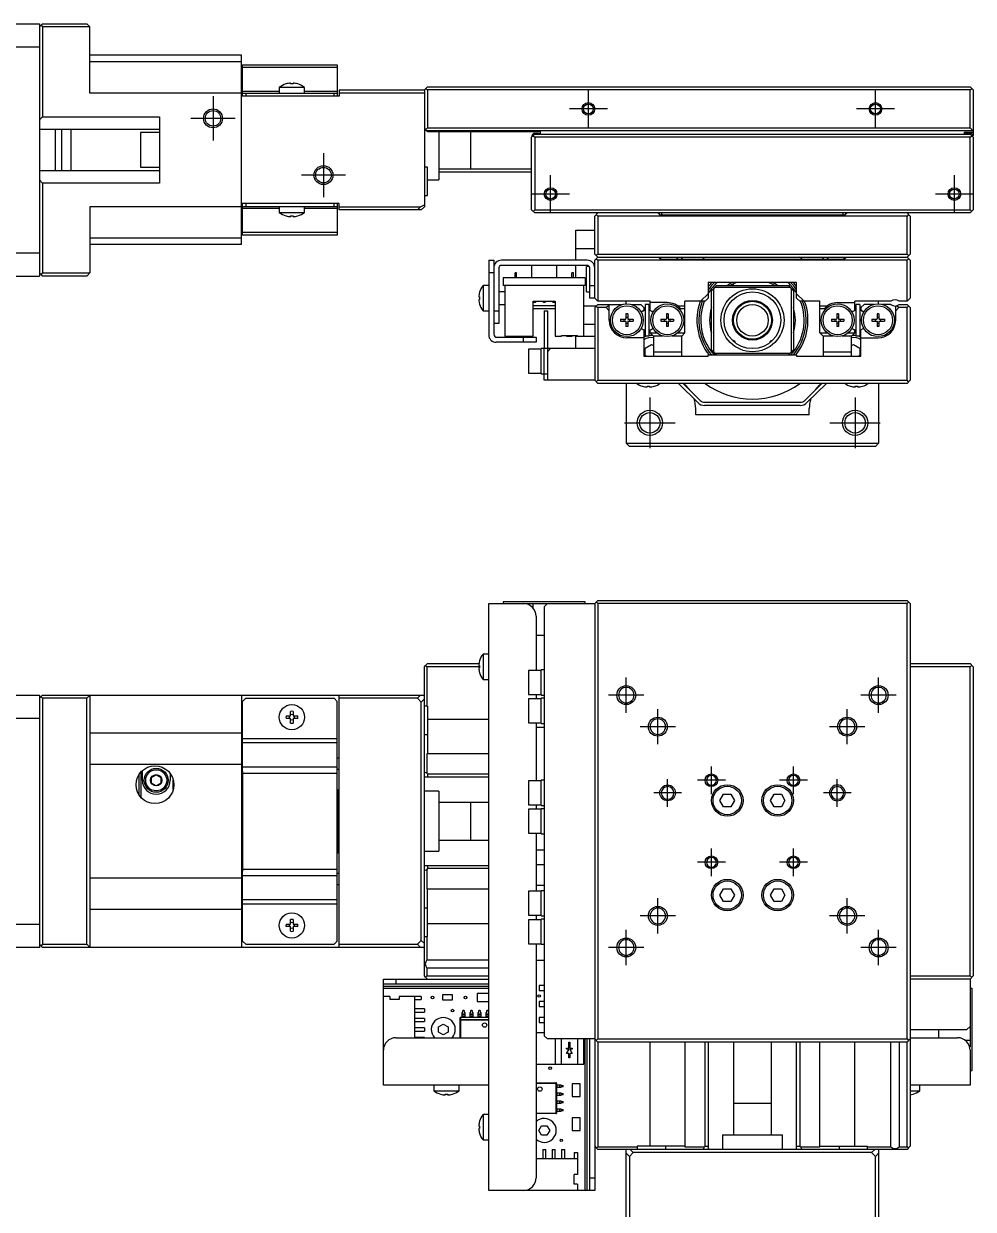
# Model space of a CAD drawing. Extents: x 0 to 645, y -8 to 408.
# Drawn here: x 153.5 to 304, y 219.6 to 407.5 of the extents above; entities that cross this region are included whole.
import ezdxf

# ---------------------------------------------------------------- set-up
doc = ezdxf.new("R2010")
doc.units = 0
doc.header["$LTSCALE"] = 0.5
doc.linetypes.add('CENTER', pattern=[50.8, 31.75, -6.35, 6.35, -6.35])
for name, color, linetype in [('MSM_CENTER', 1, 'CENTER'), ('MSM_CONTINUOUS', 7, 'CONTINUOUS'), ('MSM_NARROW', 5, 'CONTINUOUS')]:
    doc.layers.add(name, color=color, linetype=linetype)

msp = doc.modelspace()

# ---------------------------------------------------------------- linework, layer by layer
at = {"layer": 'MSM_CENTER'}
for p, q in [((243.05, 391.02), (243.05, 397.02)), ((288.55, 391.02), (288.55, 397.02)), ((183.55, 396.02), (183.55, 389.02)), ((246.05, 394.02), (240.05, 394.02)), ((291.55, 394.02), (285.55, 394.02)), ((187.05, 392.52), (180.05, 392.52)), ((201.05, 387.02), (201.05, 380.02)), ((204.55, 383.52), (197.55, 383.52)), ((237.05, 377.52), (237.05, 383.52)), ((301.05, 377.52), (301.05, 383.52)), ((240.05, 380.52), (234.05, 380.52)), ((304.05, 380.52), (298.05, 380.52)), ((271.8, 356.96), (271.8, 356.96)), ((252.78, 348.26), (252.78, 340.26)), ((285.31, 348.26), (285.31, 340.26)), ((248.78, 344.26), (256.78, 344.26)), ((281.31, 344.26), (289.31, 344.26)), ((249.05, 298.3), (249.05, 303.9)), ((289.05, 298.3), (289.05, 303.9)), ((251.85, 301.1), (246.25, 301.1)), ((291.85, 301.1), (286.25, 301.1)), ((254.05, 293.3), (254.05, 298.9)), ((284.05, 293.3), (284.05, 298.9)), ((256.85, 296.1), (251.25, 296.1)), ((286.85, 296.1), (281.25, 296.1)), ((262.55, 285.4), (262.55, 289.8)), ((275.55, 285.4), (275.55, 289.8)), ((255.6, 283.4), (255.6, 287.8)), ((264.75, 287.6), (260.35, 287.6)), ((277.75, 287.6), (273.35, 287.6)), ((282.5, 283.4), (282.5, 287.8)), ((257.8, 285.6), (253.4, 285.6)), ((284.7, 285.6), (280.3, 285.6)), ((262.55, 272.4), (262.55, 276.8)), ((275.55, 272.4), (275.55, 276.8)), ((264.75, 274.6), (260.35, 274.6)), ((277.75, 274.6), (273.35, 274.6)), ((254.05, 263.3), (254.05, 268.9)), ((284.05, 263.3), (284.05, 268.9)), ((256.85, 266.1), (251.25, 266.1)), ((286.85, 266.1), (281.25, 266.1)), ((249.05, 258.3), (249.05, 263.9)), ((289.05, 258.3), (289.05, 263.9)), ((251.85, 261.1), (246.25, 261.1)), ((291.85, 261.1), (286.25, 261.1))]:
    msp.add_line(p, q, dxfattribs=at)
at = {"layer": 'MSM_CONTINUOUS'}
for p, q in [((89.65, 407.52), (156.05, 407.52)), ((156.05, 407.52), (156.05, 367.52)), ((156.55, 407.52), (156.05, 407.02)), ((156.3, 407.27), (156.55, 407.02)), ((156.55, 407.52), (163.55, 407.52)), ((156.55, 407.02), (156.55, 392.77)), ((164.05, 407.02), (156.55, 407.02)), ((164.05, 407.02), (163.55, 407.52)), ((164.05, 396.52), (164.05, 407.02)), ((156.05, 403.82), (89.65, 403.82)), ((188.05, 402.52), (164.05, 402.52)), ((188.05, 372.52), (188.05, 402.52)), ((164.05, 401.52), (188.05, 401.52)), ((188.25, 396.02), (188.25, 401.02)), ((188.25, 401.02), (203.25, 401.02)), ((203.25, 400.58), (188.25, 400.58)), ((203.25, 401.02), (203.25, 396.02)), ((188.05, 396.52), (164.05, 396.52)), ((188.25, 396.82), (194.05, 396.82)), ((188.25, 396.52), (203.25, 396.52)), ((188.75, 396.52), (188.75, 396.02)), ((198.05, 397.42), (194.05, 397.42)), ((194.05, 397.42), (194.05, 396.52)), ((195.12, 397.98), (195.1, 397.98)), ((195.85, 397.98), (195.85, 398.11)), ((196.25, 397.98), (195.85, 397.98)), ((196.25, 398.11), (196.25, 397.98)), ((197, 397.98), (196.98, 397.98)), ((198.05, 396.52), (198.05, 397.42)), ((198.05, 396.82), (203.25, 396.82)), ((202.75, 396.02), (202.75, 396.52)), ((203.55, 397.02), (203.55, 396.02)), ((203.55, 397.02), (217.05, 397.02)), ((217.05, 396.52), (203.55, 396.52)), ((217.05, 397.02), (217.55, 397.52)), ((217.05, 397.02), (217.05, 378.52)), ((217.3, 397.27), (217.55, 397.02)), ((217.55, 397.52), (303.55, 397.52)), ((217.55, 397.02), (217.55, 391.02)), ((303.55, 397.02), (217.55, 397.02)), ((304.05, 397.02), (303.55, 397.52)), ((303.55, 397.02), (303.8, 397.27)), ((303.55, 391.02), (303.55, 397.02)), ((304.05, 397.02), (304.05, 389.82)), ((203.55, 396.02), (188.05, 396.02)), ((156.55, 392.77), (156.05, 392.27)), ((156.55, 392.77), (175.05, 392.77)), ((175.05, 392.77), (175.05, 382.27)), ((217.05, 390.92), (217.25, 390.72)), ((217.55, 391.02), (217.25, 390.72)), ((217.55, 391.02), (303.55, 391.02)), ((304.05, 390.52), (303.55, 391.02)), ((175.05, 390.77), (156.05, 390.77)), ((158.55, 390.77), (158.55, 384.27)), ((159.55, 390.77), (159.55, 384.27)), ((161.05, 384.27), (161.05, 390.77)), ((172.05, 390.27), (172.05, 384.77)), ((175.05, 390.27), (172.05, 390.27)), ((217.25, 390.72), (217.45, 390.52)), ((304.05, 390.52), (217.45, 390.52)), ((217.45, 390.52), (217.55, 390.42)), ((217.55, 390.42), (235.45, 390.42)), ((219.35, 390.42), (219.35, 382.77)), ((224.35, 390.52), (224.35, 384.52)), ((234.05, 389.52), (234.55, 390.02)), ((234.05, 378.02), (234.05, 389.52)), ((234.15, 389.62), (234.15, 389.82)), ((234.3, 389.77), (234.55, 389.52)), ((235.15, 390.12), (234.45, 390.12)), ((234.45, 390.12), (234.45, 389.92)), ((234.55, 390.02), (303.55, 390.02)), ((234.55, 389.52), (234.55, 378.02)), ((303.55, 389.52), (234.55, 389.52)), ((235.15, 390.02), (235.15, 390.12)), ((235.45, 390.02), (235.45, 390.42)), ((302.65, 390.32), (304.05, 390.32)), ((302.65, 390.02), (302.65, 390.32)), ((303.65, 390.12), (302.95, 390.12)), ((302.95, 390.12), (302.95, 390.02)), ((303.55, 390.02), (304.05, 389.52)), ((303.55, 389.52), (303.8, 389.77)), ((303.55, 378.02), (303.55, 389.52)), ((303.65, 389.92), (303.65, 390.12)), ((303.95, 389.82), (303.95, 389.62)), ((304.05, 389.82), (303.95, 389.72)), ((304.05, 389.52), (304.05, 378.02)), ((156.05, 384.27), (175.05, 384.27)), ((172.05, 384.77), (175.05, 384.77)), ((217.55, 384.77), (217.05, 384.77)), ((217.55, 380.27), (217.55, 384.77)), ((219.35, 384.52), (234.05, 384.52)), ((219.35, 384.02), (234.05, 384.02)), ((156.05, 382.77), (156.55, 382.27)), ((156.55, 382.27), (156.55, 368.02)), ((175.05, 382.27), (156.55, 382.27)), ((217.55, 382.77), (219.35, 382.77)), ((217.05, 380.27), (217.55, 380.27)), ((188.05, 378.52), (164.05, 378.52)), ((164.05, 378.52), (164.05, 368.02)), ((203.55, 379.02), (188.05, 379.02)), ((188.25, 374.02), (188.25, 379.02)), ((203.25, 378.52), (188.25, 378.52)), ((194.05, 378.23), (188.25, 378.23)), ((188.75, 379.02), (188.75, 378.52)), ((194.05, 378.52), (194.05, 377.62)), ((198.05, 377.62), (198.05, 378.52)), ((203.25, 378.23), (198.05, 378.23)), ((202.75, 378.52), (202.75, 379.02)), ((203.25, 379.02), (203.25, 374.02)), ((203.55, 378.02), (203.55, 379.02)), ((203.55, 378.52), (216.44, 378.52)), ((216.55, 378.02), (203.55, 378.02)), ((215.94, 378.02), (216.44, 378.52)), ((216.44, 378.52), (217.05, 378.83)), ((217.05, 378.52), (216.55, 378.02)), ((234.55, 377.52), (234.05, 378.02)), ((234.55, 378.02), (234.3, 377.77)), ((234.55, 378.02), (303.55, 378.02)), ((303.8, 377.77), (303.55, 378.02)), ((303.55, 377.52), (304.05, 378.02)), ((194.05, 377.62), (198.05, 377.62)), ((195.1, 377.07), (195.12, 377.07)), ((195.85, 377.07), (196.25, 377.07)), ((195.85, 376.94), (195.85, 377.07)), ((196.25, 377.07), (196.25, 376.94)), ((196.98, 377.07), (197, 377.07)), ((303.55, 377.52), (234.55, 377.52)), ((244.05, 377.02), (244.55, 377.52)), ((244.05, 371.02), (244.05, 377.02)), ((244.55, 377.02), (244.3, 377.27)), ((244.55, 377.02), (244.55, 371.02)), ((293.55, 377.02), (244.55, 377.02)), ((254.35, 377.22), (254.05, 377.52)), ((254.35, 377.22), (283.75, 377.22)), ((284.05, 377.52), (283.75, 377.22)), ((293.55, 377.52), (294.05, 377.02)), ((293.8, 377.27), (293.55, 377.02)), ((293.55, 371.02), (293.55, 377.02)), ((294.05, 377.02), (294.05, 371.02)), ((188.25, 374.46), (203.25, 374.46)), ((203.25, 374.02), (188.25, 374.02)), ((241.05, 374.82), (244.05, 374.82)), ((241.05, 370.02), (241.05, 374.82)), ((188.05, 373.52), (164.05, 373.52)), ((188.05, 372.52), (164.05, 372.52)), ((151.05, 371.22), (156.05, 371.22)), ((244.05, 371.82), (241.05, 371.82)), ((244.55, 370.52), (244.05, 371.02)), ((244.05, 370.02), (244.55, 370.52)), ((244.55, 371.02), (244.3, 370.77)), ((244.3, 370.27), (244.55, 370.02)), ((244.55, 371.02), (293.55, 371.02)), ((244.55, 370.52), (293.55, 370.52)), ((254.45, 370.22), (254.15, 370.52)), ((254.55, 370.42), (254.25, 370.42)), ((254.45, 370.22), (283.65, 370.22)), ((254.55, 370.22), (254.55, 370.42)), ((257.04, 370.22), (257.34, 370.52)), ((258.05, 370.52), (257.75, 370.22)), ((280.35, 370.22), (280.05, 370.52)), ((280.76, 370.52), (281.06, 370.22)), ((283.85, 370.42), (283.55, 370.42)), ((283.55, 370.42), (283.55, 370.22)), ((283.95, 370.52), (283.65, 370.22)), ((293.8, 370.77), (293.55, 371.02)), ((293.55, 370.52), (294.05, 371.02)), ((293.55, 370.52), (294.05, 370.02)), ((293.55, 370.02), (293.8, 370.27)), ((227.25, 370.02), (228.05, 370.02)), ((227.25, 370.02), (227.25, 358.22)), ((228.05, 370.02), (228.05, 358.32)), ((228.85, 368.82), (228.85, 360.02)), ((242.85, 370.02), (229.25, 370.02)), ((242.85, 369.22), (229.25, 369.22)), ((234.05, 369.22), (234.05, 367.22)), ((238.05, 367.22), (238.05, 369.22)), ((241.05, 367.22), (241.05, 369.22)), ((242.75, 365.02), (242.75, 369.02)), ((243.19, 369.02), (242.75, 369.02)), ((243.25, 364.02), (243.25, 368.82)), ((244.05, 364.02), (244.05, 370.02)), ((244.55, 370.02), (244.55, 363.52)), ((293.55, 370.02), (244.55, 370.02)), ((293.55, 363.52), (293.55, 370.02)), ((294.05, 370.02), (294.05, 364.02)), ((89.65, 367.52), (156.05, 367.52)), ((156.55, 367.52), (156.05, 368.02)), ((156.55, 368.02), (156.3, 367.77)), ((156.55, 368.02), (164.05, 368.02)), ((163.55, 367.52), (156.55, 367.52)), ((163.55, 367.52), (164.05, 368.02)), ((228.05, 368.02), (227.25, 368.02)), ((229.55, 367.22), (229.55, 366.02)), ((242.55, 367.22), (229.55, 367.22)), ((231.67, 368.02), (231.42, 368.02)), ((231.42, 367.22), (231.42, 368.02)), ((231.67, 367.22), (231.67, 368.02)), ((240.42, 367.22), (240.42, 368.02)), ((240.67, 368.02), (240.42, 368.02)), ((240.67, 367.22), (240.67, 368.02)), ((242.55, 367.22), (242.55, 366.02)), ((276.05, 366.52), (262.05, 366.52)), ((262.05, 366.52), (262.05, 364.02)), ((276.05, 364.02), (276.05, 366.52)), ((225.79, 364.97), (225.79, 364.95)), ((226.35, 366.02), (226.35, 362.02)), ((227.25, 366.02), (226.35, 366.02)), ((229.8, 365.02), (228.85, 365.02)), ((242.55, 366.02), (229.55, 366.02)), ((229.8, 366.02), (229.8, 358.02)), ((242.3, 358.02), (242.3, 366.02)), ((242.75, 365.02), (243.25, 365.02)), ((243.25, 366.02), (244.05, 366.02)), ((260.84, 363.52), (262.05, 364.73)), ((262.55, 365.22), (262.85, 365.52)), ((262.55, 355.82), (262.55, 365.22)), ((263.05, 365.72), (262.85, 365.52)), ((262.85, 365.52), (262.85, 355.52)), ((263.05, 365.72), (263.35, 366.02)), ((275.05, 365.72), (263.05, 365.72)), ((263.35, 366.02), (274.75, 366.02)), ((274.75, 366.02), (275.05, 365.72)), ((275.25, 365.52), (275.05, 365.72)), ((275.25, 355.52), (275.25, 365.52)), ((275.25, 365.52), (275.55, 365.22)), ((275.55, 365.22), (275.55, 355.82)), ((276.05, 364.73), (277.26, 363.52)), ((225.66, 364.22), (225.79, 364.22)), ((225.79, 363.82), (225.66, 363.82)), ((225.79, 364.22), (225.79, 363.82)), ((225.79, 363.09), (225.79, 363.07)), ((228.85, 363.02), (229.8, 363.02)), ((234.3, 363.52), (237.8, 363.52)), ((234.3, 358.02), (234.3, 363.52)), ((237.8, 362.82), (234.3, 362.82)), ((237.8, 363.52), (237.8, 358.02)), ((242.3, 362.82), (244.35, 362.82)), ((244.05, 364.02), (243.25, 364.02)), ((244.55, 363.52), (244.05, 364.02)), ((244.05, 362.52), (244.55, 363.02)), ((244.3, 362.77), (244.55, 362.52)), ((252.85, 363.52), (244.55, 363.52)), ((244.55, 363.02), (248.43, 363.02)), ((246.35, 362.88), (245.85, 362.52)), ((246.35, 360.52), (246.35, 363.02)), ((249.05, 363.12), (249.05, 363.52)), ((249.86, 363.02), (251.35, 363.02)), ((251.85, 362.52), (251.35, 363.02)), ((252.65, 363.02), (252.05, 363.02)), ((252.05, 363.02), (252.05, 358.02)), ((252.65, 363.02), (252.65, 358.02)), ((252.85, 362.07), (252.85, 363.52)), ((255.55, 363.32), (252.85, 363.32)), ((257.15, 362.82), (258.35, 362.82)), ((261.55, 363.52), (258.35, 363.52)), ((258.35, 358.52), (258.35, 363.52)), ((262.05, 364.02), (261.55, 363.52)), ((276.55, 363.52), (276.05, 364.02)), ((279.75, 363.52), (276.55, 363.52)), ((279.75, 358.52), (279.75, 363.52)), ((279.75, 362.82), (280.95, 362.82)), ((282.55, 363.32), (285.25, 363.32)), ((290.99, 363.52), (285.25, 363.52)), ((285.25, 362.07), (285.25, 363.52)), ((286.05, 363.02), (285.45, 363.02)), ((285.45, 363.02), (285.45, 358.02)), ((286.05, 363.02), (286.05, 358.02)), ((286.75, 363.02), (286.25, 362.52)), ((288.23, 363.02), (286.75, 363.02)), ((289.05, 363.12), (289.05, 363.52)), ((290.99, 363.02), (289.66, 363.02)), ((291.75, 360.52), (291.75, 362.78)), ((292.25, 362.52), (291.86, 362.8)), ((293.55, 363.52), (292.31, 363.52)), ((292.31, 363.02), (293.55, 363.02)), ((294.05, 364.02), (293.55, 363.52)), ((294.05, 362.52), (293.55, 363.02)), ((293.55, 362.52), (293.8, 362.77)), ((226.35, 362.02), (227.25, 362.02)), ((228.05, 362.02), (228.85, 362.02)), ((237.8, 362.32), (234.3, 362.32)), ((236.05, 362.02), (236.55, 362.02)), ((236.05, 362.02), (236.05, 356.02)), ((236.55, 362.02), (236.55, 351.02)), ((244.05, 362.52), (244.05, 351.02)), ((244.55, 362.52), (244.55, 351.02)), ((245.85, 362.52), (244.55, 362.52)), ((245.85, 362.52), (246.35, 362.02)), ((249.29, 361.52), (249, 361.52)), ((249, 361.52), (249, 360.73)), ((249, 360.99), (249.29, 360.99)), ((249.29, 361.52), (249.29, 360.73)), ((251.85, 362.07), (251.71, 361.99)), ((251.85, 362.52), (251.85, 362.07)), ((253.22, 361.85), (252.85, 362.07)), ((255.69, 361.52), (255.4, 361.52)), ((255.4, 361.52), (255.4, 360.73)), ((255.4, 360.99), (255.69, 360.99)), ((255.69, 361.52), (255.69, 360.73)), ((258.35, 362.32), (257.69, 362.32)), ((280.4, 362.32), (279.75, 362.32)), ((282.69, 361.52), (282.4, 361.52)), ((282.4, 361.52), (282.4, 360.73)), ((282.4, 360.99), (282.69, 360.99)), ((282.69, 361.52), (282.69, 360.73)), ((285.25, 362.07), (284.87, 361.85)), ((286.25, 362.52), (286.25, 362.07)), ((286.39, 361.99), (286.25, 362.07)), ((289.09, 361.52), (288.8, 361.52)), ((288.8, 361.52), (288.8, 360.73)), ((288.8, 360.99), (289.09, 360.99)), ((289.09, 361.52), (289.09, 360.73)), ((291.75, 362.02), (292.25, 362.52)), ((293.55, 362.52), (292.25, 362.52)), ((293.55, 351.02), (293.55, 362.52)), ((294.05, 362.52), (294.05, 351.02)), ((228.85, 360.02), (228.05, 360.02)), ((244.05, 359.82), (242.3, 359.82)), ((248.15, 360.67), (248.94, 360.67)), ((248.15, 360.67), (248.15, 360.38)), ((248.15, 360.38), (248.94, 360.38)), ((248.68, 360.67), (248.68, 360.38)), ((249, 360.32), (249, 359.52)), ((249, 360.05), (249.29, 360.05)), ((249.29, 359.52), (249, 359.52)), ((249.29, 360.32), (249.29, 359.52)), ((249.35, 360.67), (250.15, 360.67)), ((249.35, 360.38), (250.15, 360.38)), ((249.62, 360.38), (249.62, 360.67)), ((250.15, 360.67), (250.15, 360.38)), ((251.47, 359.2), (251.85, 358.98)), ((251.85, 358.98), (251.85, 354.82)), ((252.85, 358.98), (252.99, 359.06)), ((252.85, 358.52), (252.85, 358.98)), ((254.55, 360.67), (255.34, 360.67)), ((254.55, 360.67), (254.55, 360.38)), ((254.55, 360.38), (255.34, 360.38)), ((255.08, 360.67), (255.08, 360.38)), ((255.4, 360.32), (255.4, 359.52)), ((255.4, 360.05), (255.69, 360.05)), ((255.69, 359.52), (255.4, 359.52)), ((255.69, 360.32), (255.69, 359.52)), ((255.75, 360.67), (256.55, 360.67)), ((255.75, 360.38), (256.55, 360.38)), ((256.02, 360.38), (256.02, 360.67)), ((256.55, 360.67), (256.55, 360.38)), ((281.55, 360.67), (282.34, 360.67)), ((281.55, 360.67), (281.55, 360.38)), ((281.55, 360.38), (282.34, 360.38)), ((282.08, 360.67), (282.08, 360.38)), ((282.4, 360.32), (282.4, 359.52)), ((282.4, 360.05), (282.69, 360.05)), ((282.69, 359.52), (282.4, 359.52)), ((282.69, 360.32), (282.69, 359.52)), ((282.75, 360.67), (283.55, 360.67)), ((282.75, 360.38), (283.55, 360.38)), ((283.02, 360.38), (283.02, 360.67)), ((283.55, 360.67), (283.55, 360.38)), ((285.11, 359.06), (285.25, 358.98)), ((285.25, 358.52), (285.25, 358.98)), ((286.25, 358.98), (286.62, 359.2)), ((286.25, 354.82), (286.25, 358.98)), ((287.95, 360.67), (288.74, 360.67)), ((287.95, 360.67), (287.95, 360.38)), ((287.95, 360.38), (288.74, 360.38)), ((288.48, 360.67), (288.48, 360.38)), ((288.8, 360.32), (288.8, 359.52)), ((288.8, 360.05), (289.09, 360.05)), ((289.09, 359.52), (288.8, 359.52)), ((289.09, 360.32), (289.09, 359.52)), ((289.15, 360.67), (289.95, 360.67)), ((289.15, 360.38), (289.95, 360.38)), ((289.42, 360.38), (289.42, 360.67)), ((289.95, 360.67), (289.95, 360.38)), ((228.55, 357.82), (234.75, 357.82)), ((229.8, 358.02), (234.3, 358.02)), ((232.75, 357.02), (232.75, 357.82)), ((234.75, 357.82), (234.75, 357.02)), ((237.8, 358.02), (238.8, 358.02)), ((238.8, 358.12), (241.3, 358.12)), ((238.8, 358.02), (238.8, 358.12)), ((239.6, 358.12), (239.6, 358.02)), ((239.6, 358.02), (240.5, 358.02)), ((239.97, 358.12), (239.97, 358.02)), ((240.12, 358.12), (240.12, 358.02)), ((240.5, 358.12), (240.5, 358.02)), ((241.05, 356.02), (241.05, 358.12)), ((241.05, 358.02), (244.05, 358.02)), ((241.3, 358.02), (241.3, 358.12)), ((251.85, 357.72), (249.15, 357.72)), ((252.65, 358.02), (252.05, 358.02)), ((252.85, 358.52), (253.89, 358.52)), ((252.85, 358.52), (253.35, 358.02)), ((254.83, 358.02), (253.35, 358.02)), ((253.35, 358.02), (253.35, 354.82)), ((257.85, 358.02), (256.26, 358.02)), ((257.21, 358.52), (258.35, 358.52)), ((257.85, 358.02), (258.35, 358.52)), ((257.85, 354.82), (257.85, 358.02)), ((265.88, 357.32), (266.07, 357.32)), ((266.3, 357.1), (266.07, 357.32)), ((266.3, 357.1), (266.13, 357.1)), ((266.3, 356.96), (266.3, 357.1)), ((272.02, 357.32), (271.8, 357.1)), ((271.97, 357.1), (271.8, 357.1)), ((271.8, 357.1), (271.8, 356.96)), ((272.02, 357.32), (272.21, 357.32)), ((279.75, 358.52), (280.89, 358.52)), ((279.75, 358.52), (280.25, 358.02)), ((281.83, 358.02), (280.25, 358.02)), ((280.25, 358.02), (280.25, 354.82)), ((284.75, 358.02), (283.26, 358.02)), ((284.21, 358.52), (285.25, 358.52)), ((284.75, 358.02), (285.25, 358.52)), ((284.75, 354.82), (284.75, 358.02)), ((286.05, 358.02), (285.45, 358.02)), ((286.25, 357.72), (288.95, 357.72)), ((234.75, 357.02), (228.45, 357.02)), ((233.55, 355.92), (233.55, 352.12)), ((235.55, 355.92), (233.55, 355.92)), ((235.55, 352.02), (235.55, 356.02)), ((244.05, 356.02), (235.55, 356.02)), ((236.05, 352.02), (236.05, 356.02)), ((236.55, 355.52), (237.05, 356.02)), ((252.05, 356.1), (253.05, 356.68)), ((252.05, 354.95), (252.05, 356.1)), ((253.05, 356.68), (253.35, 356.5)), ((253.35, 355.52), (257.85, 355.52)), ((262.85, 355.52), (262.55, 355.82)), ((262.85, 355.52), (263.05, 355.32)), ((263.05, 355.32), (275.05, 355.32)), ((263.35, 355.02), (263.05, 355.32)), ((271.8, 356.96), (271.8, 356.96)), ((275.05, 355.32), (274.75, 355.02)), ((275.05, 355.32), (275.25, 355.52)), ((275.55, 355.82), (275.25, 355.52)), ((280.25, 355.52), (284.75, 355.52)), ((284.75, 356.5), (285.05, 356.68)), ((285.05, 356.68), (286.05, 356.1)), ((286.05, 356.1), (286.05, 354.95)), ((251.85, 354.82), (262.05, 354.82)), ((252.26, 354.82), (252.05, 354.95)), ((262.05, 354.82), (262.05, 355.02)), ((262.05, 355.02), (276.05, 355.02)), ((276.05, 355.02), (276.05, 354.82)), ((276.05, 354.82), (286.25, 354.82)), ((286.05, 354.95), (285.84, 354.82)), ((233.55, 352.12), (235.55, 352.12)), ((235.55, 352.02), (236.55, 352.02)), ((236.05, 351.02), (236.05, 352.02)), ((244.05, 351.02), (236.05, 351.02)), ((244.55, 350.52), (244.05, 351.02)), ((244.55, 351.02), (244.3, 350.77)), ((244.55, 351.02), (293.55, 351.02)), ((293.55, 350.52), (244.55, 350.52)), ((249.05, 350.52), (249.05, 341.02)), ((251.6, 350.07), (251.62, 350.07)), ((252.35, 350.07), (252.75, 350.07)), ((252.35, 349.94), (252.35, 350.07)), ((252.75, 350.07), (252.75, 349.94)), ((253.48, 350.07), (253.5, 350.07)), ((260.4, 347.46), (257.34, 350.52)), ((258.05, 350.52), (260.76, 347.82)), ((277.34, 347.82), (280.05, 350.52)), ((280.76, 350.52), (277.69, 347.46)), ((284.6, 350.07), (284.62, 350.07)), ((285.35, 350.07), (285.75, 350.07)), ((285.35, 349.94), (285.35, 350.07)), ((285.75, 350.07), (285.75, 349.94)), ((286.48, 350.07), (286.5, 350.07)), ((289.05, 350.52), (289.05, 341.02)), ((293.8, 350.77), (293.55, 351.02)), ((294.05, 351.02), (293.55, 350.52)), ((260.05, 345.52), (260.05, 346.52)), ((261.46, 347.52), (276.63, 347.52)), ((276.63, 347.02), (261.46, 347.02)), ((278.05, 345.52), (278.05, 346.52)), ((278.05, 345.52), (260.05, 345.52)), ((249.05, 341.02), (289.05, 341.02)), ((249.55, 340.52), (249.05, 341.02)), ((288.55, 340.52), (249.55, 340.52)), ((289.05, 341.02), (288.55, 340.52)), ((242.55, 315.9), (229.55, 315.9)), ((229.55, 315.9), (229.55, 315.6)), ((242.55, 315.6), (242.55, 315.9)), ((244.55, 316.1), (244.05, 315.6)), ((244.55, 315.6), (244.3, 315.85)), ((244.55, 316.1), (293.55, 316.1)), ((294.05, 315.6), (293.55, 316.1)), ((293.8, 315.85), (293.55, 315.6)), ((227.25, 222.6), (227.25, 315.6)), ((227.25, 315.6), (244.05, 315.6)), ((234.3, 314.87), (234.3, 315.6)), ((236.55, 315.6), (236.05, 315.1)), ((236.05, 315.1), (236.05, 247.1)), ((244.05, 315.6), (244.05, 222.6)), ((293.55, 315.6), (244.55, 315.6)), ((244.55, 315.6), (244.55, 246.6)), ((293.55, 246.6), (293.55, 315.6)), ((294.05, 315.6), (294.05, 229.6)), ((234.75, 313.6), (234.75, 305)), ((234.75, 310.6), (236.05, 310.6)), ((225.79, 306.55), (225.79, 306.53)), ((226.35, 307.6), (226.35, 303.6)), ((227.25, 307.6), (226.35, 307.6)), ((217.05, 305.6), (217.25, 305.8)), ((217.05, 256.6), (217.05, 305.6)), ((217.55, 306.1), (217.25, 305.8)), ((217.25, 305.8), (217.45, 305.6)), ((217.45, 305.6), (217.45, 299.35)), ((225.79, 305.6), (217.45, 305.6)), ((217.55, 306.1), (225.69, 306.1)), ((225.66, 305.8), (225.79, 305.8)), ((225.79, 305.4), (225.66, 305.4)), ((225.79, 305.8), (225.79, 305.4)), ((225.79, 304.67), (225.79, 304.65)), ((233.55, 305), (233.55, 301.2)), ((235.55, 305), (233.55, 305)), ((235.55, 301.1), (235.55, 305.1)), ((236.05, 305.1), (235.55, 305.1)), ((294.05, 306.1), (303.55, 306.1)), ((303.55, 305.6), (294.05, 305.6)), ((304.05, 305.6), (303.55, 306.1)), ((303.55, 305.6), (303.8, 305.85)), ((303.55, 256.6), (303.55, 305.6)), ((304.05, 305.6), (304.05, 256.6)), ((226.35, 303.6), (227.25, 303.6)), ((89.65, 301.1), (156.05, 301.1)), ((156.05, 301.1), (156.05, 261.1)), ((156.55, 301.1), (156.05, 300.6)), ((156.3, 300.85), (156.55, 300.6)), ((156.55, 301.1), (217.05, 301.1)), ((163.55, 300.6), (164.05, 301.1)), ((164.05, 301.1), (164.05, 261.1)), ((188.05, 301.1), (188.05, 261.1)), ((203.55, 261.1), (203.55, 301.1)), ((215.94, 300.6), (216.44, 301.1)), ((233.55, 301.2), (235.55, 301.2)), ((234.75, 301.2), (234.75, 300.5)), ((235.55, 301.1), (236.05, 301.1)), ((163.55, 300.6), (156.55, 300.6)), ((156.55, 300.6), (156.55, 261.6)), ((163.55, 261.6), (163.55, 300.6)), ((188.75, 300.6), (188.25, 300.1)), ((188.25, 262.1), (188.25, 300.1)), ((188.75, 300.6), (202.75, 300.6)), ((203.25, 300.1), (202.75, 300.6)), ((203.25, 262.1), (203.25, 300.1)), ((215.94, 300.6), (203.55, 300.6)), ((216.55, 299.99), (215.94, 300.6)), ((217.05, 300.49), (216.55, 299.99)), ((216.55, 262.21), (216.55, 299.99)), ((217.55, 299.35), (217.05, 299.35)), ((217.55, 299.35), (217.55, 291.8)), ((233.55, 300.5), (233.55, 296.7)), ((235.55, 300.5), (233.55, 300.5)), ((235.55, 296.6), (235.55, 300.6)), ((236.05, 300.6), (235.55, 300.6)), ((156.05, 297.4), (151.05, 297.4)), ((195.12, 297.8), (195.85, 297.8)), ((195.85, 297.4), (195.12, 297.4)), ((195.85, 297.8), (195.85, 298.53)), ((195.85, 296.67), (195.85, 297.4)), ((196.25, 298.53), (196.25, 297.8)), ((196.25, 297.8), (196.98, 297.8)), ((196.98, 297.4), (196.25, 297.4)), ((196.25, 297.4), (196.25, 296.67)), ((217.55, 297.3), (227.25, 297.3)), ((164.05, 295.1), (188.05, 295.1)), ((233.55, 296.7), (235.55, 296.7)), ((234.75, 296.7), (234.75, 287.5)), ((234.75, 296), (236.05, 296)), ((235.55, 296.6), (236.05, 296.6)), ((188.25, 294.22), (203.25, 294.22)), ((203.25, 293.52), (188.25, 293.52)), ((217.05, 294.85), (217.55, 294.85)), ((217.45, 291.8), (217.45, 288.74)), ((227.25, 291.8), (217.45, 291.8)), ((188.05, 290.1), (164.05, 290.1)), ((188.25, 291.1), (188.05, 291.1)), ((188.25, 289.75), (203.25, 289.75)), ((203.55, 291.1), (203.25, 291.1)), ((171.85, 285.24), (171.85, 288.56)), ((172.15, 284.86), (172.15, 288.94)), ((172.35, 287.6), (172.35, 289.14)), ((173.8, 288.03), (174.55, 288.47)), ((173.8, 287.17), (173.8, 288.03)), ((174.55, 288.47), (175.3, 288.03)), ((175.3, 288.03), (175.3, 287.17)), ((176.75, 288.7), (176.75, 287.6)), ((177.25, 286.13), (177.25, 287.67)), ((188.21, 288.37), (188.05, 288.37)), ((188.21, 288.98), (188.21, 273.22)), ((188.25, 288.98), (188.21, 288.98)), ((188.25, 287.93), (188.21, 287.93)), ((203.25, 288.69), (188.25, 288.69)), ((203.25, 289.35), (203.55, 289.35)), ((217.45, 288.74), (217.05, 288.91)), ((227.25, 288.1), (217.05, 288.1)), ((217.45, 288.74), (217.55, 288.6)), ((217.55, 288.6), (227.25, 288.6)), ((217.55, 288.6), (217.55, 288.1)), ((235.55, 283.6), (235.55, 287.6)), ((236.05, 287.6), (235.55, 287.6)), ((174.55, 286.74), (173.8, 287.17)), ((175.3, 287.17), (174.55, 286.74)), ((188.21, 285.87), (188.05, 285.87)), ((188.25, 287.34), (188.21, 287.34)), ((203.35, 286.1), (203.25, 286.1)), ((203.35, 276.1), (203.35, 286.1)), ((203.55, 285.9), (203.35, 286.1)), ((219.35, 285.85), (217.05, 285.85)), ((219.35, 285.85), (219.35, 276.35)), ((233.55, 287.5), (233.55, 283.7)), ((235.55, 287.5), (233.55, 287.5)), ((262.85, 286.9), (262.78, 286.84)), ((262.85, 286.9), (262.94, 286.9)), ((275.16, 286.9), (275.25, 286.9)), ((275.31, 286.84), (275.25, 286.9)), ((227.25, 284.1), (219.35, 284.1)), ((224.35, 284.1), (224.35, 278.1)), ((263.89, 284.4), (264.47, 285.4)), ((264.47, 283.4), (263.89, 284.4)), ((264.47, 285.4), (265.63, 285.4)), ((265.63, 285.4), (266.2, 284.4)), ((266.2, 284.4), (265.63, 283.4)), ((271.89, 284.4), (272.47, 285.4)), ((272.47, 283.4), (271.89, 284.4)), ((272.47, 285.4), (273.63, 285.4)), ((273.63, 285.4), (274.2, 284.4)), ((274.2, 284.4), (273.63, 283.4)), ((188.05, 283.37), (188.21, 283.37)), ((233.55, 283.7), (235.55, 283.7)), ((233.55, 283), (233.55, 279.2)), ((235.55, 283), (233.55, 283)), ((234.75, 283.7), (234.75, 283)), ((235.55, 283.6), (236.05, 283.6)), ((235.55, 279.1), (235.55, 283.1)), ((236.05, 283.1), (235.55, 283.1)), ((265.63, 283.4), (264.47, 283.4)), ((273.63, 283.4), (272.47, 283.4)), ((188.21, 278.83), (188.05, 278.83)), ((233.55, 279.2), (235.55, 279.2)), ((234.75, 279.2), (234.75, 270)), ((235.55, 279.1), (236.05, 279.1)), ((188.05, 276.33), (188.21, 276.33)), ((203.35, 276.1), (203.55, 276.3)), ((217.05, 276.35), (219.35, 276.35)), ((219.35, 278.1), (227.25, 278.1)), ((234.75, 276.6), (236.05, 276.6)), ((188.25, 274.86), (188.21, 274.86)), ((203.25, 276.1), (203.35, 276.1)), ((188.05, 273.83), (188.21, 273.83)), ((188.25, 274.28), (188.21, 274.28)), ((188.21, 273.22), (188.25, 273.22)), ((188.25, 273.52), (203.25, 273.52)), ((203.55, 272.85), (203.25, 272.85)), ((217.05, 274.1), (227.25, 274.1)), ((217.05, 273.29), (217.45, 273.46)), ((217.55, 273.6), (217.45, 273.46)), ((217.45, 273.46), (217.45, 270.4)), ((217.55, 274.1), (217.55, 273.6)), ((227.25, 273.6), (217.55, 273.6)), ((236.05, 274.2), (234.75, 274.2)), ((188.05, 272.1), (164.05, 272.1)), ((188.05, 271.1), (188.25, 271.1)), ((203.25, 272.46), (188.25, 272.46)), ((203.25, 271.1), (203.55, 271.1)), ((234.75, 271), (236.05, 271)), ((217.45, 270.4), (227.25, 270.4)), ((217.55, 262.85), (217.55, 270.4)), ((233.55, 270), (233.55, 266.2)), ((235.55, 270), (233.55, 270)), ((235.55, 266.1), (235.55, 270.1)), ((236.05, 270.1), (235.55, 270.1)), ((263.89, 269.4), (264.47, 270.4)), ((264.47, 268.4), (263.89, 269.4)), ((264.47, 270.4), (265.63, 270.4)), ((265.63, 270.4), (266.2, 269.4)), ((266.2, 269.4), (265.63, 268.4)), ((271.89, 269.4), (272.47, 270.4)), ((272.47, 268.4), (271.89, 269.4)), ((272.47, 270.4), (273.63, 270.4)), ((273.63, 270.4), (274.2, 269.4)), ((274.2, 269.4), (273.63, 268.4)), ((188.05, 267.1), (164.05, 267.1)), ((188.25, 268.69), (203.25, 268.69)), ((203.25, 267.98), (188.25, 267.98)), ((217.55, 267.35), (217.05, 267.35)), ((265.63, 268.4), (264.47, 268.4)), ((273.63, 268.4), (272.47, 268.4)), ((195.85, 264.8), (195.85, 265.53)), ((196.25, 265.53), (196.25, 264.8)), ((233.55, 266.2), (235.55, 266.2)), ((233.55, 265.5), (233.55, 261.7)), ((235.55, 265.5), (233.55, 265.5)), ((234.75, 266.2), (234.75, 265.5)), ((235.55, 266.1), (236.05, 266.1)), ((235.55, 261.6), (235.55, 265.6)), ((236.05, 265.6), (235.55, 265.6)), ((89.65, 264.8), (156.05, 264.8)), ((195.12, 264.8), (195.85, 264.8)), ((195.85, 264.4), (195.12, 264.4)), ((195.85, 263.67), (195.85, 264.4)), ((196.25, 264.8), (196.98, 264.8)), ((196.98, 264.4), (196.25, 264.4)), ((196.25, 264.4), (196.25, 263.67)), ((217.55, 264.9), (227.25, 264.9)), ((156.05, 261.6), (156.55, 261.1)), ((156.55, 261.6), (156.3, 261.35)), ((156.55, 261.6), (163.55, 261.6)), ((164.05, 261.1), (163.55, 261.6)), ((188.25, 262.1), (188.75, 261.6)), ((188.75, 261.6), (202.75, 261.6)), ((202.75, 261.6), (203.25, 262.1)), ((203.55, 261.6), (215.94, 261.6)), ((215.94, 261.6), (216.55, 262.21)), ((216.44, 261.1), (215.94, 261.6)), ((216.55, 262.21), (217.05, 261.71)), ((217.05, 262.85), (217.55, 262.85)), ((217.45, 262.85), (217.45, 259.16)), ((233.55, 261.7), (235.55, 261.7)), ((234.75, 261.7), (234.75, 224.6)), ((235.55, 261.6), (236.05, 261.6)), ((156.05, 261.1), (89.65, 261.1)), ((217.05, 261.1), (156.55, 261.1)), ((217.45, 259.16), (227.25, 259.16)), ((227.25, 257.84), (217.45, 257.84)), ((217.45, 257.84), (217.45, 256.6)), ((234.75, 259.1), (236.05, 259.1)), ((210.55, 239.3), (210.55, 256.1)), ((210.55, 256.1), (227.25, 256.1)), ((212.55, 256.1), (212.55, 255.3)), ((217.25, 256.4), (217.05, 256.6)), ((217.45, 256.6), (217.25, 256.4)), ((217.25, 256.4), (217.55, 256.1)), ((217.45, 256.6), (227.25, 256.6)), ((294.05, 256.6), (303.55, 256.6)), ((303.55, 256.1), (294.05, 256.1)), ((303.8, 256.35), (303.55, 256.6)), ((303.55, 256.1), (304.05, 256.6)), ((303.55, 256.1), (303.55, 245.35)), ((227.25, 255.3), (210.55, 255.3)), ((227.25, 254.9), (210.55, 254.9)), ((227.25, 254.6), (210.55, 254.6)), ((225.42, 253.81), (225.42, 252.56)), ((227.25, 253.81), (225.42, 253.81)), ((235.25, 255.07), (235.25, 254.27)), ((236.05, 255.07), (235.25, 255.07)), ((235.25, 254.27), (236.05, 254.27)), ((303.85, 254.6), (303.55, 254.6)), ((303.85, 241.6), (303.85, 254.6)), ((211.55, 253.35), (210.55, 253.35)), ((211.55, 253.35), (211.55, 252.85)), ((213.05, 252.85), (211.55, 252.85)), ((216.55, 253.35), (213.05, 253.35)), ((213.05, 253.35), (213.05, 252.85)), ((215.55, 246.8), (215.55, 253.35)), ((215.55, 252.85), (216.55, 252.85)), ((216.55, 253.35), (216.55, 252.85)), ((219.91, 253.58), (219.91, 252.78)), ((221.51, 253.58), (219.91, 253.58)), ((219.91, 252.78), (221.51, 252.78)), ((221.51, 252.78), (221.51, 253.58)), ((225.42, 252.56), (227.25, 252.56)), ((236.05, 252.53), (235.25, 252.53)), ((235.25, 252.53), (235.25, 251.73)), ((217.05, 251.35), (215.55, 251.35)), ((215.55, 250.85), (217.05, 250.85)), ((217.05, 251.35), (217.05, 250.85)), ((222.71, 249.97), (222.7, 249.96)), ((222.7, 249.96), (222.7, 249.96)), ((222.7, 249.96), (222.7, 249.95)), ((222.7, 246.8), (222.7, 249.95)), ((222.72, 249.99), (222.71, 249.98)), ((222.71, 249.98), (222.71, 249.98)), ((222.71, 249.98), (222.71, 249.97)), ((222.71, 249.97), (222.71, 249.97)), ((222.73, 250), (222.72, 249.99)), ((222.72, 249.99), (222.72, 249.99)), ((222.74, 250.01), (222.73, 250)), ((222.73, 250), (222.73, 250)), ((222.75, 250.01), (222.74, 250.01)), ((222.74, 250.01), (222.74, 250.01)), ((222.76, 250.01), (222.75, 250.01)), ((222.77, 250.02), (222.76, 250.01)), ((222.78, 250.02), (222.77, 250.02)), ((222.77, 250.02), (222.77, 250.02)), ((222.79, 250.02), (222.78, 250.02)), ((222.8, 250.02), (222.79, 250.02)), ((222.8, 250.05), (227.25, 250.05)), ((222.8, 250.05), (222.8, 246.8)), ((227.25, 250.02), (222.8, 250.02)), ((222.8, 250.02), (222.8, 250.02)), ((223.03, 250.79), (223.15, 250.85)), ((223.03, 250.05), (223.03, 250.79)), ((223.03, 250.59), (223.46, 250.59)), ((223.03, 250.49), (223.46, 250.49)), ((223.46, 250.16), (223.03, 250.16)), ((223.15, 250.85), (223.15, 251.1)), ((223.35, 251.1), (223.15, 251.1)), ((223.35, 251.1), (223.35, 250.85)), ((223.35, 250.85), (223.46, 250.79)), ((223.46, 250.79), (223.46, 250.05)), ((224.3, 250.79), (224.42, 250.85)), ((224.3, 250.05), (224.3, 250.79)), ((224.3, 250.59), (224.73, 250.59)), ((224.3, 250.49), (224.73, 250.49)), ((224.73, 250.16), (224.3, 250.16)), ((224.42, 250.85), (224.42, 251.1)), ((224.62, 251.1), (224.42, 251.1)), ((224.62, 251.1), (224.62, 250.85)), ((224.62, 250.85), (224.73, 250.79)), ((224.73, 250.79), (224.73, 250.05)), ((225.57, 250.79), (225.69, 250.85)), ((225.57, 250.05), (225.57, 250.79)), ((225.57, 250.59), (226, 250.59)), ((225.57, 250.49), (226, 250.49)), ((226, 250.16), (225.57, 250.16)), ((225.89, 251.1), (225.69, 251.1)), ((225.69, 250.85), (225.69, 251.1)), ((225.89, 251.1), (225.89, 250.85)), ((225.89, 250.85), (226, 250.79)), ((226, 250.79), (226, 250.05)), ((226.84, 250.79), (226.96, 250.85)), ((226.84, 250.05), (226.84, 250.79)), ((226.84, 250.59), (227.25, 250.59)), ((226.84, 250.49), (227.25, 250.49)), ((227.25, 250.16), (226.84, 250.16)), ((227.16, 251.1), (226.96, 251.1)), ((226.96, 250.85), (226.96, 251.1)), ((227.16, 251.1), (227.16, 250.85)), ((227.16, 250.85), (227.25, 250.8)), ((235.25, 251.73), (236.05, 251.73)), ((235.25, 249.99), (235.25, 249.19)), ((236.05, 249.99), (235.25, 249.99)), ((217.05, 249.85), (215.55, 249.85)), ((215.55, 249.35), (217.05, 249.35)), ((217.05, 248.35), (215.55, 248.35)), ((217.05, 249.85), (217.05, 249.35)), ((217.05, 248.35), (217.05, 247.85)), ((219.3, 248.53), (220.05, 248.97)), ((219.3, 247.67), (219.3, 248.53)), ((220.05, 248.97), (220.8, 248.53)), ((220.8, 248.53), (220.8, 247.67)), ((222.71, 249.65), (222.7, 249.64)), ((222.7, 249.64), (222.7, 249.64)), ((222.7, 249.64), (222.7, 249.63)), ((222.7, 249.63), (227.25, 249.63)), ((222.72, 249.67), (222.71, 249.66)), ((222.71, 249.66), (222.71, 249.66)), ((222.71, 249.66), (222.71, 249.65)), ((222.71, 249.65), (222.71, 249.65)), ((222.73, 249.68), (222.72, 249.67)), ((222.72, 249.67), (222.72, 249.67)), ((222.74, 249.68), (222.73, 249.68)), ((222.73, 249.68), (222.73, 249.68)), ((222.75, 249.69), (222.74, 249.69)), ((222.74, 249.69), (222.74, 249.68)), ((222.76, 249.69), (222.75, 249.69)), ((222.77, 249.7), (222.76, 249.69)), ((222.78, 249.7), (222.77, 249.7)), ((222.77, 249.7), (222.77, 249.7)), ((222.79, 249.7), (222.78, 249.7)), ((222.8, 249.7), (222.79, 249.7)), ((222.8, 249.7), (227.25, 249.7)), ((222.8, 249.7), (222.8, 249.7)), ((235.25, 249.19), (236.05, 249.19)), ((294.05, 248.1), (303.05, 248.1)), ((298.55, 248.1), (298.55, 246.8)), ((303.05, 248.1), (303.55, 248.6)), ((212.55, 246.8), (227.25, 246.8)), ((215.55, 247.85), (217.05, 247.85)), ((217.05, 246.85), (215.55, 246.85)), ((217.05, 246.85), (217.05, 246.8)), ((220.05, 247.24), (219.3, 247.67)), ((220.8, 247.67), (220.05, 247.24)), ((234.75, 247.6), (236.05, 247.6)), ((236.05, 247.1), (236.55, 246.6)), ((244.05, 246.6), (236.55, 246.6)), ((237.8, 246.6), (237.8, 242.6)), ((238.8, 242.6), (238.8, 246.6)), ((241.3, 246.6), (241.3, 242.6)), ((242.3, 242.6), (242.3, 246.6)), ((242.55, 222.6), (242.55, 246.6)), ((242.85, 222.6), (242.85, 246.6)), ((243.25, 222.6), (243.25, 246.6)), ((244.05, 246.6), (244.55, 246.1)), ((244.3, 246.35), (244.55, 246.6)), ((244.55, 246.6), (293.55, 246.6)), ((293.55, 246.6), (293.8, 246.35)), ((293.55, 246.1), (294.05, 246.6)), ((294.05, 246.8), (301.55, 246.8)), ((303.55, 246.35), (302.81, 246.35)), ((239.6, 245), (239.6, 245.15)), ((239.6, 245.15), (239.97, 245.15)), ((239.6, 244.32), (239.99, 245)), ((239.99, 245), (239.6, 245)), ((239.97, 244.32), (239.6, 244.32)), ((239.97, 246.1), (240.12, 246.1)), ((239.97, 245.15), (239.97, 246.1)), ((239.97, 243.62), (239.97, 244.32)), ((240.5, 245), (240.11, 245)), ((240.11, 245), (240.5, 244.32)), ((240.12, 246.1), (240.12, 245.15)), ((240.12, 245.15), (240.5, 245.15)), ((240.5, 244.32), (240.12, 244.32)), ((240.12, 244.32), (240.12, 243.62)), ((240.5, 245.15), (240.5, 245)), ((244.55, 246.1), (244.55, 229.5)), ((293.55, 246.1), (244.55, 246.1)), ((252.85, 229.6), (252.85, 246.1)), ((258.35, 246.1), (258.35, 229.5)), ((261.55, 229.6), (261.55, 246.1)), ((262.05, 246.1), (262.05, 229.1)), ((266.05, 246.1), (266.05, 231.4)), ((272.05, 231.4), (272.05, 246.1)), ((276.05, 229.1), (276.05, 246.1)), ((276.55, 246.1), (276.55, 229.6)), ((279.75, 229.5), (279.75, 246.1)), ((285.25, 229.6), (285.25, 246.1)), ((290.99, 229.5), (290.99, 246.1)), ((292.31, 246.1), (292.31, 229.5)), ((293.55, 229.5), (293.55, 246.1)), ((303.47, 245.35), (303.55, 245.35)), ((303.55, 244.8), (303.55, 239.3)), ((234.75, 242.6), (242.3, 242.6)), ((240.12, 243.62), (239.97, 243.62)), ((303.55, 241.6), (303.85, 241.6)), ((227.25, 239.3), (210.55, 239.3)), ((218.55, 239.3), (218.55, 238.4)), ((222.55, 238.4), (222.55, 239.3)), ((234.75, 239.66), (237.9, 239.66)), ((238, 239.56), (234.75, 239.56)), ((237.9, 239.66), (237.9, 234.76)), ((238, 239.56), (238, 234.86)), ((238, 239.33), (238.73, 239.33)), ((238.73, 238.9), (238, 238.9)), ((238.11, 238.9), (238.11, 239.33)), ((238.44, 239.33), (238.44, 238.9)), ((238.54, 239.33), (238.54, 238.9)), ((238.73, 239.33), (238.8, 239.21)), ((238.8, 239.01), (238.73, 238.9)), ((238.8, 239.21), (239.05, 239.21)), ((239.05, 239.01), (238.8, 239.01)), ((239.05, 239.01), (239.05, 239.21)), ((240.5, 239.48), (240.5, 237.48)), ((241.75, 239.48), (240.5, 239.48)), ((241.75, 237.48), (241.75, 239.48)), ((303.55, 239.3), (294.05, 239.3)), ((295.55, 238.4), (295.55, 239.3)), ((218.55, 238.4), (222.55, 238.4)), ((219.6, 237.85), (219.62, 237.85)), ((220.35, 237.85), (220.75, 237.85)), ((220.35, 237.71), (220.35, 237.85)), ((220.75, 237.85), (220.75, 237.71)), ((221.48, 237.85), (221.5, 237.85)), ((238, 238.06), (238.73, 238.06)), ((238.73, 237.63), (238, 237.63)), ((238, 236.79), (238.73, 236.79)), ((238.11, 237.63), (238.11, 238.06)), ((238.11, 236.36), (238.11, 236.79)), ((238.44, 238.06), (238.44, 237.63)), ((238.44, 236.79), (238.44, 236.36)), ((238.54, 238.06), (238.54, 237.63)), ((238.54, 236.79), (238.54, 236.36)), ((238.73, 238.06), (238.8, 237.94)), ((238.8, 237.74), (238.73, 237.63)), ((238.73, 236.79), (238.8, 236.67)), ((238.8, 237.94), (239.05, 237.94)), ((239.05, 237.74), (238.8, 237.74)), ((239.05, 237.74), (239.05, 237.94)), ((240.5, 237.48), (241.75, 237.48)), ((294.05, 238.4), (295.55, 238.4)), ((294.48, 237.85), (294.5, 237.85)), ((238.73, 236.36), (238, 236.36)), ((238, 235.52), (238.73, 235.52)), ((238.73, 235.09), (238, 235.09)), ((238.11, 235.09), (238.11, 235.52)), ((238.44, 235.52), (238.44, 235.09)), ((238.54, 235.52), (238.54, 235.09)), ((238.8, 236.47), (238.73, 236.36)), ((238.73, 235.52), (238.8, 235.4)), ((238.8, 235.2), (238.73, 235.09)), ((238.8, 236.67), (239.05, 236.67)), ((239.05, 236.47), (238.8, 236.47)), ((238.8, 235.4), (239.05, 235.4)), ((239.05, 235.2), (238.8, 235.2)), ((239.05, 236.47), (239.05, 236.67)), ((239.05, 235.2), (239.05, 235.4)), ((266.05, 236.4), (272.05, 236.4)), ((225.79, 233.55), (225.79, 233.53)), ((226.35, 234.6), (226.35, 230.6)), ((227.25, 234.6), (226.35, 234.6)), ((234.75, 234.86), (238, 234.86)), ((237.9, 234.76), (234.75, 234.76)), ((240.5, 234.08), (240.5, 232.08)), ((241.75, 234.08), (240.5, 234.08)), ((241.75, 232.08), (241.75, 234.08)), ((225.66, 232.8), (225.79, 232.8)), ((225.79, 232.4), (225.66, 232.4)), ((225.79, 232.8), (225.79, 232.4)), ((225.79, 231.67), (225.79, 231.65)), ((235.18, 232.1), (235.62, 232.85)), ((235.62, 231.35), (235.18, 232.1)), ((235.62, 232.85), (236.48, 232.85)), ((236.48, 231.35), (235.62, 231.35)), ((236.48, 232.85), (236.91, 232.1)), ((236.91, 232.1), (236.48, 231.35)), ((240.5, 232.08), (241.75, 232.08)), ((264.3, 231.4), (273.8, 231.4)), ((264.3, 231.4), (264.3, 229.1)), ((273.8, 229.1), (273.8, 231.4)), ((226.35, 230.6), (227.25, 230.6)), ((244.05, 229.6), (244.35, 229.3)), ((244.35, 229.3), (244.55, 229.5)), ((244.55, 229.1), (244.35, 229.3)), ((244.55, 229.5), (250.8, 229.5)), ((258.35, 229.6), (250.8, 229.6)), ((250.8, 229.6), (250.8, 229.1)), ((255.3, 229.1), (255.3, 229.6)), ((258.35, 229.5), (261.41, 229.5)), ((261.41, 229.5), (261.24, 229.1)), ((261.41, 229.5), (261.55, 229.6)), ((261.55, 229.6), (262.05, 229.6)), ((276.05, 229.6), (276.55, 229.6)), ((276.55, 229.6), (276.69, 229.5)), ((276.86, 229.1), (276.69, 229.5)), ((276.69, 229.5), (279.75, 229.5)), ((279.75, 229.6), (287.3, 229.6)), ((282.8, 229.6), (282.8, 229.1)), ((287.3, 229.1), (287.3, 229.6)), ((287.3, 229.5), (290.99, 229.5)), ((292.31, 229.5), (293.55, 229.5)), ((293.55, 229.5), (293.75, 229.3)), ((293.75, 229.3), (293.55, 229.1)), ((293.75, 229.3), (294.05, 229.6)), ((234.75, 229.1), (234.8, 229.1)), ((241.3, 227.6), (234.75, 227.6)), ((234.8, 227.6), (234.8, 229.1)), ((235.8, 229.1), (236.3, 229.1)), ((235.8, 229.1), (235.8, 227.6)), ((236.3, 227.6), (236.3, 229.1)), ((237.3, 229.1), (237.8, 229.1)), ((237.3, 229.1), (237.3, 227.6)), ((237.8, 227.6), (237.8, 229.1)), ((238.8, 229.1), (239.3, 229.1)), ((238.8, 229.1), (238.8, 227.6)), ((239.3, 227.6), (239.3, 229.1)), ((240.8, 228.6), (241.3, 228.6)), ((240.8, 228.6), (240.8, 227.6)), ((241.3, 228.6), (241.3, 225.1)), ((293.55, 229.1), (244.55, 229.1)), ((249.05, 168.6), (249.05, 229.1)), ((249.55, 227.99), (249.05, 228.49)), ((250.16, 228.6), (249.55, 227.99)), ((249.55, 227.99), (249.55, 215.6)), ((249.66, 229.1), (250.16, 228.6)), ((287.94, 228.6), (250.16, 228.6)), ((287.94, 228.6), (288.44, 229.1)), ((288.55, 227.99), (287.94, 228.6)), ((289.05, 228.49), (288.55, 227.99)), ((288.55, 215.6), (288.55, 227.99)), ((289.05, 229.1), (289.05, 168.6)), ((241.3, 225.1), (240.8, 225.1)), ((240.8, 223.6), (240.8, 225.1)), ((243.25, 224.6), (244.05, 224.6)), ((244.05, 222.6), (227.25, 222.6)), ((241.3, 223.6), (240.8, 223.6)), ((241.3, 223.6), (241.3, 222.6))]:
    msp.add_line(p, q, dxfattribs=at)
for centre, radius in [((243.05, 394.02), 0.783), ((288.55, 394.02), 0.783), ((183.55, 392.52), 1.23), ((201.05, 383.52), 1.23), ((237.05, 380.52), 0.783), ((301.05, 380.52), 0.783), ((269.05, 360.52), 5), ((269.05, 360.52), 4.5), ((249.15, 360.52), 2.6), ((249.15, 360.52), 2.3), ((255.55, 360.52), 2.6), ((255.55, 360.52), 2.3), ((269.05, 360.52), 3.15), ((269.05, 360.52), 3), ((282.55, 360.52), 2.6), ((282.55, 360.52), 2.3), ((288.95, 360.52), 2.6), ((288.95, 360.52), 2.3), ((252.78, 344.26), 1.62), ((285.31, 344.26), 1.62), ((196.05, 297.6), 2), ((174.35, 286.9), 3), ((174.55, 287.6), 1.9), ((174.55, 287.6), 1.67), ((174.55, 287.6), 0.9), ((265.05, 284.4), 2.5), ((265.05, 284.4), 2.25), ((273.05, 284.4), 2.5), ((273.05, 284.4), 2.25), ((265.05, 269.4), 2.5), ((265.05, 269.4), 2.25), ((273.05, 269.4), 2.5), ((273.05, 269.4), 2.25), ((196.05, 264.6), 2), ((218.33, 253.18), 0.2), ((223.57, 253.18), 0.2), ((235.25, 253.4), 0.2), ((221.51, 251.1), 0.2), ((226.6, 248.8), 0.35), ((236.99, 241.97), 0.2), ((235.35, 238.66), 0.35), ((238.75, 230.54), 0.2)]:
    msp.add_circle(centre, radius, dxfattribs=at)
at = {"layer": 'MSM_CONTINUOUS', "extrusion": (0, 0, -1)}
for centre, radius in [((-249.05, 301.1), 1.23), ((-289.05, 301.1), 1.23), ((-254.05, 296.1), 1.23), ((-284.05, 296.1), 1.23), ((-262.55, 287.6), 0.783), ((-275.55, 287.6), 0.783), ((-255.6, 285.6), 1.01), ((-282.5, 285.6), 1.01), ((-262.55, 274.6), 0.783), ((-275.55, 274.6), 0.783), ((-254.05, 266.1), 1.23), ((-284.05, 266.1), 1.23), ((-249.05, 261.1), 1.23), ((-289.05, 261.1), 1.23)]:
    msp.add_circle(centre, radius, dxfattribs=at)
at = {"layer": 'MSM_CONTINUOUS'}
for centre, radius, start, end in [((196.05, 394.92), 3.2, 107.27, 128.6822), ((196.05, 394.92), 3.19, 93.5903, 106.9053), ((196.05, 394.92), 3.19, 73.0947, 86.4097), ((196.05, 394.92), 3.2, 51.3178, 72.73), ((234.45, 389.82), 0.3, 90, 180), ((235.15, 389.82), 0.3, 41.8103, 90), ((302.95, 389.82), 0.3, 90, 138.1897), ((303.65, 389.82), 0.3, 0, 90), ((196.05, 380.12), 3.2, 231.3178, 252.73), ((196.05, 380.12), 3.19, 253.0947, 266.4097), ((196.05, 380.12), 3.19, 273.5903, 286.9053), ((196.05, 380.12), 3.2, 287.27, 308.6822), ((252.78, 376.79), 1.65, 15.3415, 26.5123), ((252.78, 376.79), 2, 12.6076, 21.6091), ((285.31, 376.79), 2, 158.3909, 167.3924), ((285.31, 376.79), 1.65, 153.4877, 164.6585), ((252.55, 367.92), 3.2, 51.3178, 54.3409), ((269.05, 360.52), 12.5, 126.8699, 129.1042), ((269.05, 360.52), 12.5, 50.8958, 53.1301), ((285.55, 367.92), 3.2, 125.6591, 128.6822), ((229.25, 368.82), 1.2, 90, 180), ((229.25, 368.82), 0.4, 90, 180), ((242.85, 368.82), 1.2, 0, 90), ((242.85, 368.82), 0.4, 0, 90), ((269.05, 360.52), 8.8, 137.0141, 142.6982), ((269.05, 360.52), 8.5, 135.0991, 145.4397), ((269.05, 360.52), 8.2, 132.9703, 148.6118), ((269.05, 360.52), 6.8, 118.0725, 126.0189), ((269.05, 360.52), 6.5, 112.6199, 122.2042), ((269.05, 360.52), 6.5, 57.7958, 67.3801), ((269.05, 360.52), 6.8, 53.9811, 61.9275), ((269.05, 360.52), 8.2, 31.3882, 47.0297), ((269.05, 360.52), 8.5, 34.5603, 44.9009), ((269.05, 360.52), 8.8, 37.3018, 42.9859), ((228.85, 364.02), 3.19, 163.0947, 176.4096), ((228.85, 364.02), 3.2, 141.3178, 162.73), ((264.28, 365.3), 1.67, 25.823, 29.2973), ((264.28, 365.3), 1.9, 22.4977, 29.3427), ((264.28, 365.3), 1.98, 21.588, 29.3033), ((228.85, 364.02), 3.19, 183.5903, 196.9053), ((228.85, 364.02), 3.2, 197.27, 218.6822), ((234.55, 363.62), 0.25, 203.5782, 336.4218), ((236.05, 363.62), 0.25, 203.5782, 336.4218), ((237.55, 363.62), 0.25, 203.5782, 336.4218), ((255.55, 360.52), 2.8, 40.0052, 90), ((269.05, 360.52), 8.8, 160.0677, 218.6822), ((269.05, 360.52), 8.5, 159.3327, 220.3202), ((269.05, 360.52), 8.2, 158.5399, 222.1236), ((269.05, 360.52), 8.2, 317.8764, 21.4601), ((269.05, 360.52), 8.5, 319.6798, 20.6673), ((269.05, 360.52), 8.8, 321.3178, 19.9323), ((282.55, 360.52), 2.8, 90, 139.9948), ((291.65, 362.77), 1, 48.5904, 131.4096), ((291.65, 363.77), 1, 228.5904, 311.4096), ((252.35, 360.52), 1.59, 100.8931, 126.1972), ((252.46, 360.41), 1.75, 115.4948, 127.006), ((252.35, 360.52), 1.59, 53.8028, 79.107), ((252.23, 360.41), 1.75, 52.994, 55.4948), ((269.05, 360.52), 6.8, 162.9174, 197.0826), ((269.05, 360.52), 6.8, 342.9174, 17.0826), ((285.75, 360.52), 1.59, 100.8931, 126.1972), ((285.86, 360.41), 1.75, 124.5052, 127.006), ((285.75, 360.52), 1.59, 53.8028, 79.1069), ((285.63, 360.41), 1.75, 52.994, 64.5052), ((249.15, 360.52), 2.8, 180, 270), ((248.94, 360.73), 0.06, 270, 0), ((248.94, 360.32), 0.06, 0, 90), ((249.35, 360.73), 0.06, 180, 270), ((249.35, 360.32), 0.06, 90, 180), ((252.46, 360.64), 1.75, 232.994, 235.4948), ((252.35, 360.52), 1.59, 233.8028, 259.1069), ((252.35, 360.52), 1.59, 280.8931, 306.1972), ((252.23, 360.64), 1.75, 295.4948, 307.006), ((255.34, 360.73), 0.06, 270, 0), ((255.34, 360.32), 0.06, 0, 90), ((255.75, 360.73), 0.06, 180, 270), ((255.75, 360.32), 0.06, 90, 180), ((282.34, 360.73), 0.06, 270, 0), ((282.34, 360.32), 0.06, 0, 90), ((282.75, 360.73), 0.06, 180, 270), ((282.75, 360.32), 0.06, 90, 180), ((285.86, 360.64), 1.75, 232.994, 244.5052), ((285.63, 360.64), 1.75, 304.5052, 307.006), ((288.74, 360.73), 0.06, 270, 0), ((288.74, 360.32), 0.06, 0, 90), ((288.95, 360.52), 2.8, 270, 0), ((289.15, 360.73), 0.06, 180, 270), ((289.15, 360.32), 0.06, 90, 180), ((228.45, 358.22), 1.2, 180, 270), ((228.55, 358.32), 0.5, 180, 270), ((253.05, 355.52), 2.6, 105.9424, 117.4864), ((253.05, 355.52), 2.25, 82.3377, 122.231), ((253.05, 355.52), 2.6, 85.4034, 98.8499), ((285.05, 355.52), 2.25, 57.769, 97.6623), ((285.05, 355.52), 2.6, 81.1501, 94.5966), ((285.75, 360.41), 1.59, 251.6416, 259.1069), ((285.05, 355.52), 2.6, 62.5136, 74.0576), ((285.75, 360.41), 1.59, 280.8931, 288.3584), ((252.55, 353.12), 3.2, 234.3409, 252.73), ((252.55, 353.12), 3.19, 253.0947, 266.4097), ((252.55, 353.12), 3.19, 273.5903, 286.9053), ((252.55, 353.12), 3.2, 287.27, 305.6591), ((255.05, 346.52), 5, 36.8699, 53.1301), ((269.05, 360.52), 12.5, 233.1301, 306.8699), ((283.05, 346.52), 5, 126.8699, 143.1301), ((285.55, 353.12), 3.2, 234.3409, 252.73), ((285.55, 353.12), 3.19, 253.0947, 266.4097), ((285.55, 353.12), 3.19, 273.5903, 286.9053), ((285.55, 353.12), 3.2, 287.27, 305.6591), ((255.05, 346.52), 5, 0, 17.8669), ((261.46, 348.52), 1, 225, 270), ((276.63, 348.52), 1, 270, 315), ((283.05, 346.52), 5, 162.1331, 180), ((261.46, 348.52), 1.5, 225, 270), ((276.63, 348.52), 1.5, 270, 315), ((232.75, 313.6), 2, 0, 90), ((228.85, 305.6), 3.19, 163.0947, 176.4096), ((228.85, 305.6), 3.2, 141.3178, 162.73), ((228.85, 305.6), 3.19, 183.5904, 196.9053), ((228.85, 305.6), 3.2, 197.27, 218.6822), ((236.05, 302.1), 1.9, 226.8264, 237.3631), ((196.05, 297.6), 0.95, 167.8468, 192.1532), ((196.05, 297.6), 0.435, 152.6335, 207.3665), ((196.05, 297.6), 0.95, 77.8468, 102.1532), ((196.05, 297.6), 0.435, 62.6335, 117.3665), ((196.05, 297.6), 0.435, 242.6335, 297.3665), ((196.05, 297.6), 0.435, 332.6335, 27.3665), ((196.05, 297.6), 0.95, 347.8468, 12.1532), ((196.05, 297.6), 0.95, 257.8468, 282.1532), ((174.55, 287.6), 2.2, 180.0004, 359.9996), ((196.05, 264.6), 0.95, 77.8468, 102.1532), ((196.05, 264.6), 0.435, 62.6335, 117.3665), ((236.05, 267.1), 1.9, 226.8264, 237.3631), ((196.05, 264.6), 0.95, 167.8468, 192.1532), ((196.05, 264.6), 0.435, 152.6335, 207.3665), ((196.05, 264.6), 0.435, 242.6335, 297.3665), ((196.05, 264.6), 0.95, 257.8468, 282.1532), ((196.05, 264.6), 0.435, 332.6335, 27.3665), ((196.05, 264.6), 0.95, 347.8468, 12.1532), ((218.2, 258.5), 1, 138.5904, 221.4096), ((220.05, 248.1), 1.9, 316.8264, 223.1735), ((222.8, 249.95), 0.1, 90, 180), ((212.55, 244.8), 2, 90, 180), ((301.55, 244.8), 2, 0, 90), ((237.9, 239.56), 0.1, 0, 90), ((220.55, 240.9), 3.2, 231.3178, 252.73), ((220.55, 240.9), 3.19, 253.0947, 266.4097), ((220.55, 240.9), 3.19, 273.5903, 286.9053), ((220.55, 240.9), 3.2, 287.27, 308.6822), ((293.55, 240.9), 3.19, 279.0071, 286.9053), ((293.55, 240.9), 3.2, 287.27, 308.6822), ((228.85, 232.6), 3.19, 163.0947, 176.4096), ((228.85, 232.6), 3.2, 141.3178, 162.73), ((236.05, 232.1), 1.9, 226.8264, 133.1735), ((237.9, 234.86), 0.1, 270, 0), ((228.85, 232.6), 3.19, 183.5904, 196.9053), ((228.85, 232.6), 3.2, 197.27, 218.6822), ((291.65, 230.25), 1, 228.5904, 311.4096), ((232.75, 224.6), 2, 270, 0)]:
    msp.add_arc(centre, radius, start, end, dxfattribs=at)
at = {"layer": 'MSM_NARROW'}
for centre, radius in [((243.05, 394.02), 1), ((288.55, 394.02), 1), ((183.55, 392.52), 1.5), ((201.05, 383.52), 1.5), ((237.05, 380.52), 1), ((301.05, 380.52), 1), ((269.05, 360.52), 2.5), ((252.78, 344.26), 2), ((285.31, 344.26), 2), ((249.05, 301.1), 1.5), ((289.05, 301.1), 1.5), ((254.05, 296.1), 1.5), ((284.05, 296.1), 1.5), ((262.55, 287.6), 1), ((275.55, 287.6), 1), ((255.6, 285.6), 1.25), ((262.55, 274.6), 1), ((275.55, 274.6), 1), ((254.05, 266.1), 1.5), ((284.05, 266.1), 1.5), ((249.05, 261.1), 1.5), ((289.05, 261.1), 1.5)]:
    msp.add_circle(centre, radius, dxfattribs=at)
at = {"layer": 'MSM_NARROW', "extrusion": (0, 0, -1)}
msp.add_circle((-282.5, 285.6), 1.25, dxfattribs=at)

doc.saveas('drawing.dxf')
